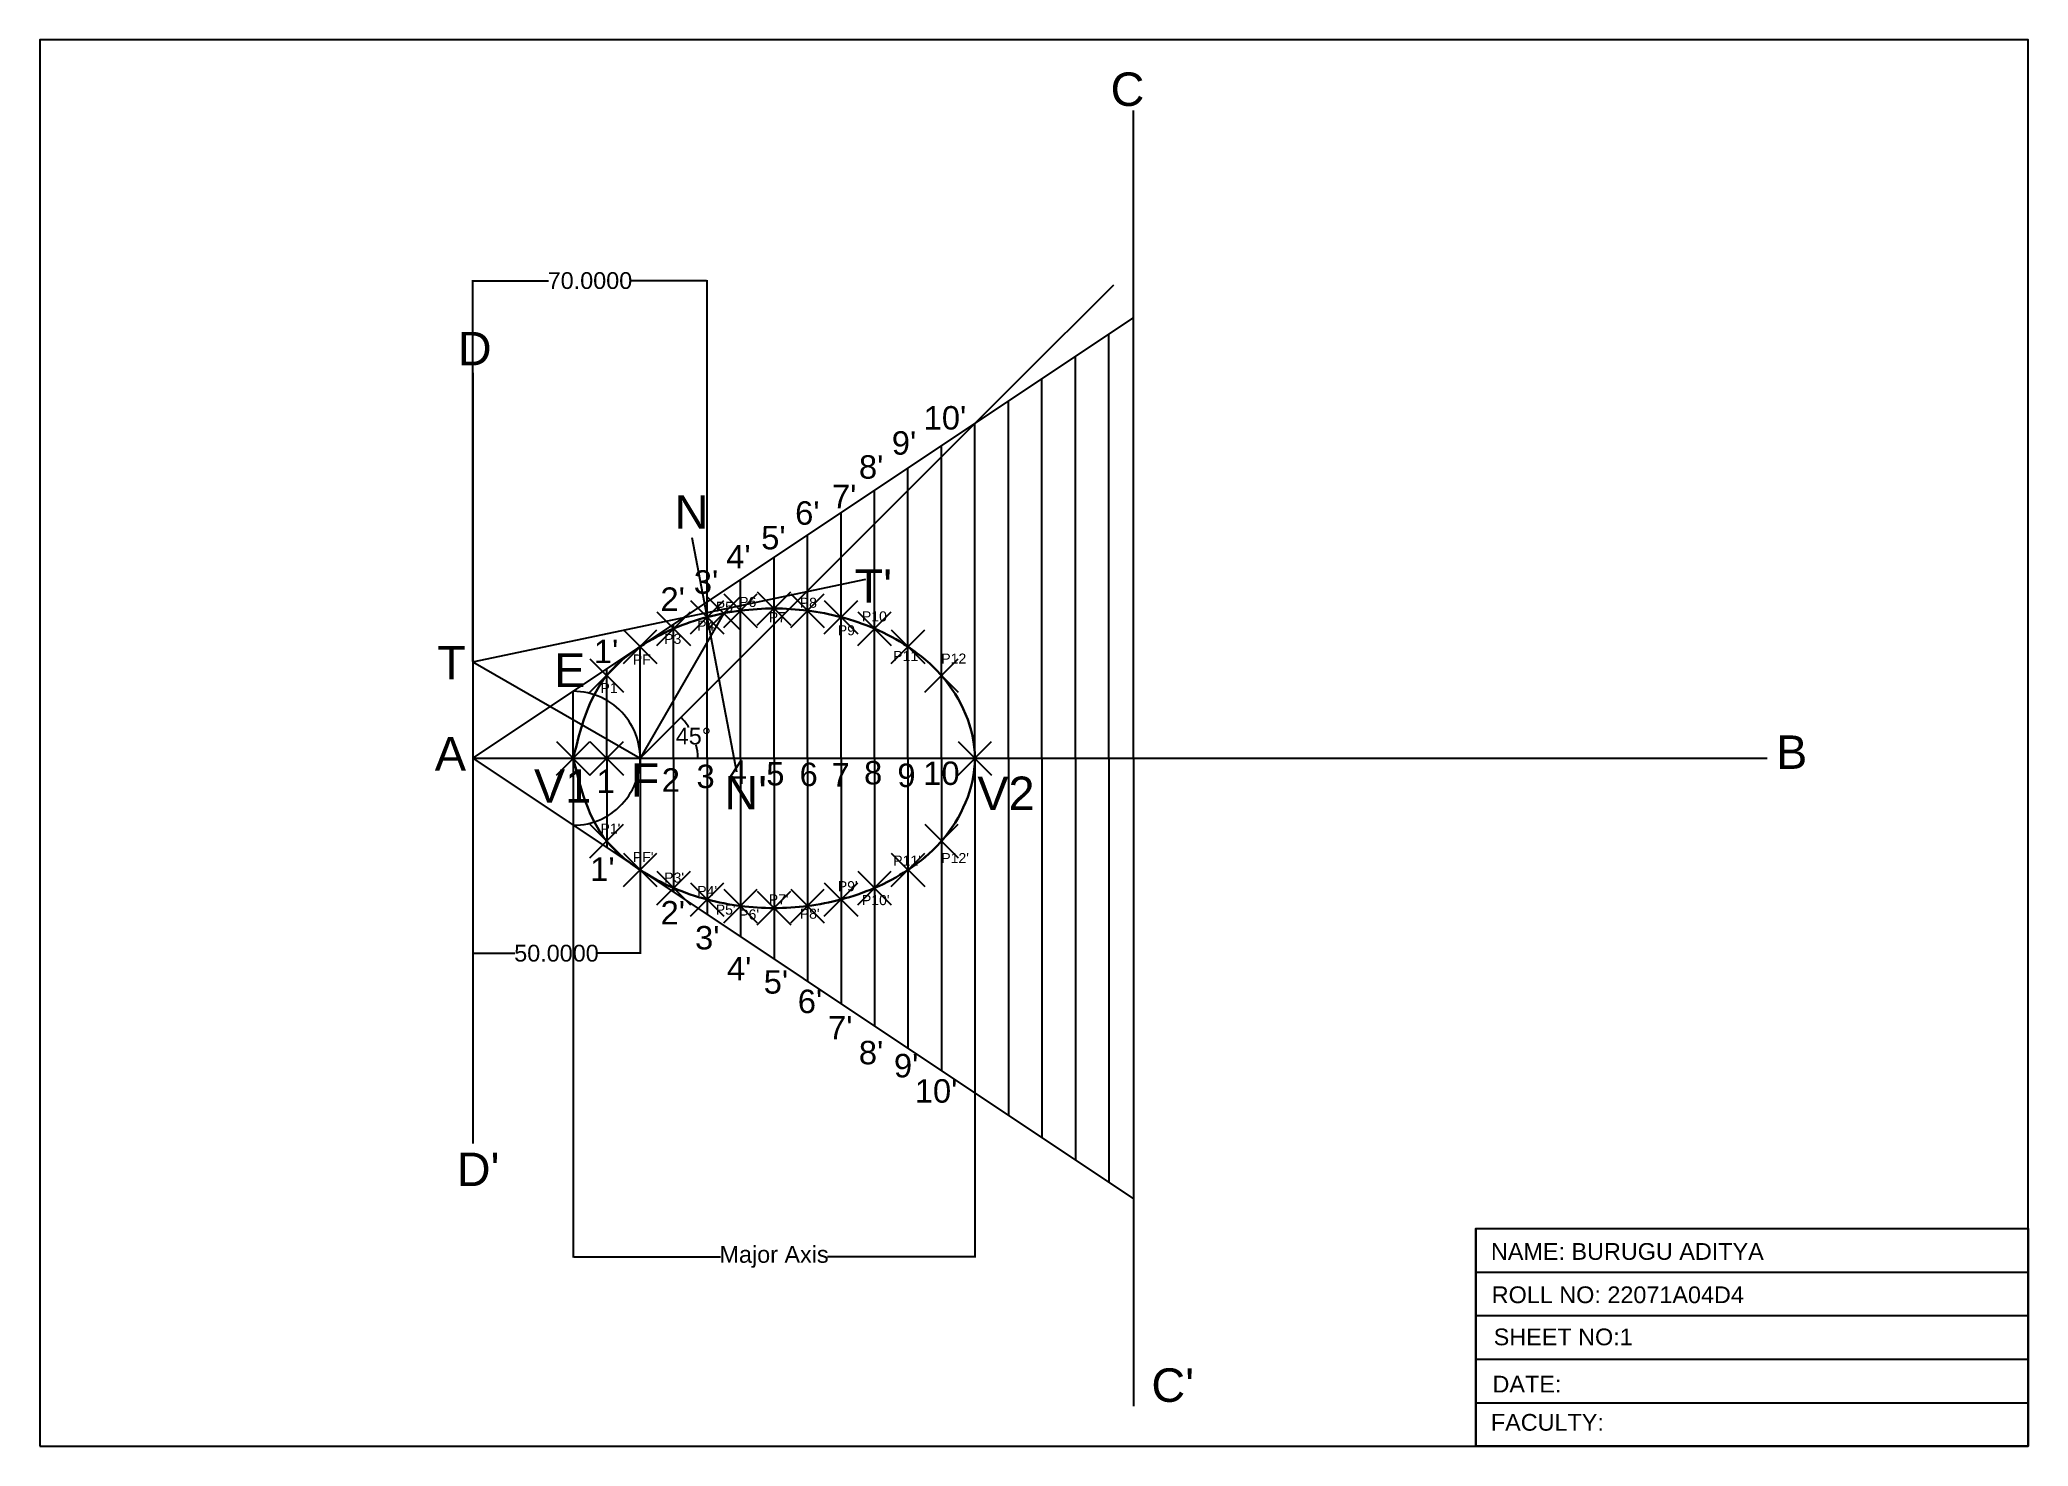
# Model space of a CAD drawing. Header units: millimetres. Extents: x 0 to 594, y 0 to 420.
import ezdxf

# ---------------------------------------------------------------- set-up
doc = ezdxf.new("R2010")
doc.units = ezdxf.units.MM
doc.header["$MEASUREMENT"] = 0
doc.header["$PDMODE"] = 3
doc.header["$PDSIZE"] = 5
doc.styles.get("Standard").update_dxf_attribs({"font": 'arial.ttf'})
doc.dimstyles.get("Standard").update_dxf_attribs({"dimtxt": 5, "dimasz": 0.18, "dimexe": 0.18, "dimexo": 0.0625, "dimgap": 0.09, "dimtad": 0, "dimtih": 1, "dimtoh": 1, "dimdec": 4, "dimzin": 0, "dimdsep": 46, "dimtxsty": 'Standard', "dimcen": 0.09, "dimadec": 0, "dimazin": 0, "dimtfac": 1, "dimtdec": 4, "dimtofl": 0, "dimtmove": 0, "dimatfit": 3, "dimfxl": 1, "dimtolj": 1, "dimtzin": 0, "dimarcsym": 0})

# ---------------------------------------------------------------- blocks, each defined once
blk = doc.blocks.new('*D1')
at = {"color": 0, "lineweight": -2, "transparency": 16777216}
for start, end in [(32.38296, 44.40105), (0.59895, 13.28478)]:
    blk.add_arc((179.35, 205.44), 17.22, start, end, dxfattribs=at)
at = {"color": 0, "transparency": 16777216}
for points in [[(191.63, 217.46), (191.67, 217.5), (191.52, 217.61)], [(196.6, 205.62), (196.54, 205.62), (196.57, 205.44)]]:
    blk.add_solid(points, dxfattribs=at)
at = {"layer": 'Defpoints', "color": 0, "transparency": 16777216}
for p in [(292.49, 318.57), (195.98, 209.89), (129.35, 205.44), (179.35, 205.44), (515.99, 205.44)]:
    blk.add_point(p, dxfattribs=at)
at = {"color": 0, "transparency": 16777216, "insert": (195.26, 212.02), "char_height": 5, "attachment_point": 5}
blk.add_mtext('\\A1;45°', dxfattribs=at)
blk = doc.blocks.new('*D2')
at = {"color": 0, "lineweight": -2, "transparency": 16777216}
for p, q in [((129.35, 234.31), (129.35, 348.24)), ((129.53, 348.06), (151.97, 348.06)), ((199.17, 348.06), (176.73, 348.06)), ((199.35, 247.66), (199.35, 348.24))]:
    blk.add_line(p, q, dxfattribs=at)
at = {"color": 0, "transparency": 16777216}
for points in [[(129.53, 348.09), (129.53, 348.03), (129.35, 348.06)], [(199.17, 348.09), (199.17, 348.03), (199.35, 348.06)]]:
    blk.add_solid(points, dxfattribs=at)
at = {"layer": 'Defpoints', "color": 0, "transparency": 16777216}
for p in [(199.35, 348.06), (199.35, 247.6), (129.35, 234.25)]:
    blk.add_point(p, dxfattribs=at)
at = {"color": 0, "transparency": 16777216, "insert": (164.35, 348.06), "char_height": 5, "attachment_point": 5}
blk.add_mtext('\\A1;70.0000', dxfattribs=at)
blk = doc.blocks.new('*D3')
at = {"color": 0, "lineweight": -2, "transparency": 16777216}
for p, q in [((129.35, 205.37), (129.35, 147.02)), ((179.35, 205.37), (179.35, 147.02)), ((129.53, 147.2), (141.95, 147.2)), ((179.17, 147.2), (166.75, 147.2))]:
    blk.add_line(p, q, dxfattribs=at)
at = {"color": 0, "transparency": 16777216}
for points in [[(129.53, 147.23), (129.53, 147.17), (129.35, 147.2)], [(179.17, 147.23), (179.17, 147.17), (179.35, 147.2)]]:
    blk.add_solid(points, dxfattribs=at)
at = {"layer": 'Defpoints', "color": 0, "transparency": 16777216}
for p in [(129.35, 205.44), (179.35, 205.44), (179.35, 147.2)]:
    blk.add_point(p, dxfattribs=at)
at = {"color": 0, "transparency": 16777216, "insert": (154.35, 147.2), "char_height": 5, "attachment_point": 5}
blk.add_mtext('\\A1;50.0000', dxfattribs=at)
blk = doc.blocks.new('*D4')
at = {"color": 0, "lineweight": -2, "transparency": 16777216}
for p, q in [((159.35, 205.37), (159.35, 56.35)), ((279.35, 205.37), (279.35, 56.35)), ((159.53, 56.53), (203.35, 56.53)), ((279.17, 56.53), (235.35, 56.53))]:
    blk.add_line(p, q, dxfattribs=at)
at = {"color": 0, "transparency": 16777216}
for points in [[(159.53, 56.56), (159.53, 56.5), (159.35, 56.53)], [(279.17, 56.56), (279.17, 56.5), (279.35, 56.53)]]:
    blk.add_solid(points, dxfattribs=at)
at = {"layer": 'Defpoints', "color": 0, "transparency": 16777216}
for p in [(159.35, 205.44), (279.35, 205.44), (279.35, 56.53)]:
    blk.add_point(p, dxfattribs=at)
at = {"color": 0, "transparency": 16777216, "insert": (219.35, 56.53), "char_height": 5, "attachment_point": 5}
blk.add_mtext('\\A1;Major Axis', dxfattribs=at)

msp = doc.modelspace()

# ---------------------------------------------------------------- linework, layer by layer
for p, q in [((326.71169, 205.43524), (326.71169, 398.90736)), ((292.48553, 318.57232), (320.8453, 346.78089)), ((129.34845, 205.43524), (326.71169, 337.01073)), ((319.34845, 205.43524), (319.34845, 332.1019)), ((309.34845, 205.43524), (309.34845, 325.43524)), ((129.34845, 320.49251), (129.34845, 90.37797)), ((179.34845, 205.43524), (292.48553, 318.57232)), ((299.34845, 205.43524), (299.34845, 318.76857)), ((289.34845, 205.43524), (289.34845, 312.1019)), ((279.34845, 205.43524), (279.34845, 305.43524)), ((269.34845, 205.43524), (269.34845, 298.76857)), ((259.34845, 205.43524), (259.34845, 292.1019)), ((249.34845, 205.43524), (249.34845, 285.43524)), ((239.34845, 205.43524), (239.34845, 278.76857)), ((208.18696, 201.25452), (194.83701, 271.25452)), ((229.34845, 205.43524), (229.34845, 272.1019)), ((219.34845, 205.43524), (219.34845, 265.43524)), ((129.34845, 234.24898), (246.79174, 258.88782)), ((209.34845, 205.43524), (209.34845, 258.76857)), ((209.34845, 205.43524), (209.34845, 258.76857)), ((209.34845, 205.43524), (209.34845, 258.76857)), ((199.34845, 205.43524), (199.34845, 252.1019)), ((204.2994, 248.72656), (179.34845, 205.43524)), ((189.34845, 205.43524), (189.34845, 245.43524)), ((189.34845, 205.43524), (189.34845, 245.43524)), ((179.34845, 205.43524), (179.34845, 238.76857)), ((129.34845, 234.24898), (179.34845, 205.43524)), ((169.34845, 205.43524), (169.34845, 232.1019)), ((159.34845, 205.43524), (159.34845, 225.43524)), ((129.34845, 205.43524), (515.98891, 205.43524)), ((129.34845, 205.43524), (326.71169, 73.85974)), ((159.34845, 205.43524), (159.34845, 185.43524)), ((169.34845, 205.43524), (169.34845, 178.76857)), ((179.34845, 205.43524), (179.34845, 172.1019)), ((189.34845, 205.43524), (189.34845, 165.43524)), ((189.34845, 205.43524), (189.34845, 165.43524)), ((199.34845, 205.43524), (199.34845, 158.76857)), ((209.34845, 205.43524), (209.34845, 152.1019)), ((209.34845, 205.43524), (209.34845, 152.1019)), ((209.34845, 205.43524), (209.34845, 152.1019)), ((219.34845, 205.43524), (219.34845, 145.43524)), ((229.34845, 205.43524), (229.34845, 138.76857)), ((239.34845, 205.43524), (239.34845, 132.1019)), ((249.34845, 205.43524), (249.34845, 125.43524)), ((259.34845, 205.43524), (259.34845, 118.76857)), ((269.34845, 205.43524), (269.34845, 112.1019)), ((279.34845, 205.43524), (279.34845, 105.43524)), ((289.34845, 205.43524), (289.34845, 98.76857)), ((299.34845, 205.43524), (299.34845, 92.1019)), ((309.34845, 205.43524), (309.34845, 85.43524)), ((319.34845, 205.43524), (319.34845, 78.76857)), ((326.71169, 205.43524), (326.71169, 11.96311)), ((429, 65), (429, 0)), ((429, 52), (594, 52)), ((429, 39), (594, 39)), ((429, 26), (594, 26)), ((429, 13), (594, 13))]:
    msp.add_line(p, q)
for points in [[(0, 0), (594, 0), (594, 420), (0, 420)], [(594, 0), (429, 0), (429, 65), (594, 65)]]:
    msp.add_lwpolyline(points, close=True)
for start, end in [(350.54011519, 90), (270, 9.45988481)]:
    msp.add_arc((159.34845, 205.43524), 20, start, end)
at = {"lineweight": 30}
msp.add_spline([(159.34845, 205.43524), (169.34845, 230.15632), (179.34845, 238.76857), (189.34845, 244.16507), (199.34845, 247.59894), (209.34845, 249.53109), (219.34845, 250.1566), (229.34845, 249.53109), (239.34845, 247.59894), (249.34845, 244.16507), (259.34845, 238.76857), (269.34845, 230.1559), (279.34845, 205.43524), (269.34845, 180.71458), (259.34845, 172.1019), (249.34845, 166.7054), (239.34845, 163.27153), (229.34845, 161.33938), (219.34845, 160.71388), (209.34845, 161.33938), (199.34845, 163.27153), (189.34845, 166.7054), (179.34845, 172.1019), (169.34845, 180.71416), (159.34845, 205.43524)], degree=3, dxfattribs=at)
for p in [(199.34845, 247.59894), (204.2994, 248.72656), (209.34845, 249.53109), (219.34845, 250.1566), (229.34845, 249.53109), (239.34845, 247.59894), (179.34845, 238.76857), (189.34845, 244.16507), (249.34845, 244.16507), (259.34845, 238.76857), (169.34845, 230.15632), (269.34845, 230.1559), (159.34845, 205.43524), (159.34845, 205.43524), (169.34845, 205.43524), (169.34845, 205.43524), (279.34845, 205.43524), (169.34845, 180.71416), (269.34845, 180.71458), (179.34845, 172.1019), (259.34845, 172.1019), (189.34845, 166.7054), (199.34845, 163.27153), (209.34845, 161.33938), (229.34845, 161.33938), (239.34845, 163.27153), (249.34845, 166.7054), (219.34845, 160.71388)]:
    msp.add_point(p)

# ---------------------------------------------------------------- texts
for s, height, p in [('C', 10, (319.86914, 400.23876)), ('D', 10, (124.88915, 322.7774)), ("10'", 7, (264.02664, 303.60959)), ("9'", 7, (254.52268, 296.10295)), ("8'", 7, (244.70014, 288.94269)), ("7'", 7, (236.6432, 280.11865)), ('N', 10, (189.6418, 273.97632)), ("6'", 7, (225.64343, 275.19376)), ("5'", 7, (215.50142, 267.83174)), ("4'", 7, (205.05643, 262.11701)), ("3'", 7, (195.38124, 254.57346)), ("T'", 10, (243.41159, 251.89653)), ("2'", 7, (185.4127, 249.46081)), ('P5', 3, (201.9333, 249.17454)), ('P6', 3, (208.93993, 250.60884)), ('P8', 3, (227.0263, 250.38593)), ('P4', 3, (196.40817, 243.57005)), ('P7', 3, (217.76799, 246.07893)), ('P9', 3, (238.40143, 242.16384)), ('P10', 3, (245.59925, 246.31719)), ('T', 10, (118.71533, 229.01046)), ("1'", 7, (165.5167, 233.84283)), ('P3', 3, (186.52923, 239.60889)), ('E', 10, (153.68053, 226.74736)), ('PF', 3, (177.17558, 233.43144)), ('P11', 3, (254.95232, 234.47525)), ('P12', 3, (269.30802, 233.71389)), ('P1', 3, (167.50069, 224.90946)), ('A', 10, (118.01181, 201.78708)), ('B', 10, (518.69169, 202.26086)), ('V1', 10, (147.6237, 192.15814)), ('1', 7, (166.3441, 195.08649)), ('F', 10, (176.53665, 193.97501)), ('2', 7, (185.81104, 195.45087)), ('3', 7, (196.17292, 196.53364)), ('4', 7, (205.77852, 197.77922)), ('5', 7, (217.01548, 197.32579)), ('6', 7, (226.96053, 197.12741)), ('7', 7, (236.51664, 196.99126)), ('8', 7, (246.22886, 197.61444)), ('9', 7, (256.17903, 196.86284)), ('10', 7, (263.90835, 197.4656)), ("N'", 10, (204.50336, 190.15829)), ('V2', 10, (280.07554, 189.97395)), ("P1'", 3, (167.50069, 182.94874)), ("1'", 7, (164.42896, 168.82828)), ("PF'", 3, (177.17558, 174.43903)), ("P11'", 3, (254.95232, 173.38294)), ("P12'", 3, (269.30802, 174.1443)), ("P3'", 3, (186.52923, 168.30251)), ("P4'", 3, (196.40817, 164.30042)), ("P9'", 3, (238.40143, 165.74551)), ("2'", 7, (185.45583, 155.80796)), ("P5'", 3, (201.9333, 158.74709)), ("P7'", 3, (217.76799, 161.79154)), ("P8'", 3, (227.0263, 157.52343)), ("P10'", 3, (245.59925, 161.59217)), ("3'", 7, (195.74837, 148.35281)), ("P6'", 3, (208.93993, 157.30052)), ("4'", 7, (205.27088, 139.13511)), ("5'", 7, (216.25567, 135.15968)), ("6'", 7, (226.43421, 129.3408)), ("7'", 7, (235.47328, 121.47888)), ("8'", 7, (244.67501, 114.05439)), ("9'", 7, (255.15352, 110.14895)), ("10'", 7, (261.37881, 102.59136)), ("D'", 10, (124.57883, 77.68298)), ('NAME: BURUGU ADITYA', 5, (433.50096, 55.6592)), ('ROLL NO: 22071A04D4', 5, (433.73415, 42.72621)), ('SHEET NO:1', 5, (434.3171, 30.14276)), ("C'", 10, (332.07047, 13.24724)), ('DATE:', 5, (433.96732, 16.04464)), ('FACULTY:', 5, (433.48339, 4.63439))]:
    msp.add_text(s, height=height).set_placement(p)

# ---------------------------------------------------------------- dimensions: what is measured, and where the dimension line sits
for base, p1, p2, picture, middle in [((199.34845, 348.06221), (129.34845, 234.24898), (199.34845, 247.59894), '*D2', (164.34845, 348.06221)), ((179.34845, 147.20066), (129.34845, 205.43524), (179.34845, 205.43524), '*D3', (154.34845, 147.20066))]:
    dim = msp.add_linear_dim(base=base, p1=p1, p2=p2, dimstyle='Standard')
    dim.commit()
    dim.dimension.update_dxf_attribs({"geometry": picture, "text_midpoint": middle})
dim = msp.add_angular_dim_2l(base=(195.98061, 209.89181), line1=((179.34845, 205.43524), (292.48553, 318.57232)), line2=((129.34845, 205.43524), (515.98891, 205.43524)), dimstyle='Standard')
dim.commit()
dim.dimension.update_dxf_attribs({"geometry": '*D1', "text_midpoint": (195.25662, 212.02462)})
dim = msp.add_linear_dim(base=(279.34845, 56.52563), p1=(159.34845, 205.43524), p2=(279.34845, 205.43524), text='Major Axis', dimstyle='Standard')
dim.commit()
dim.dimension.update_dxf_attribs({"geometry": '*D4', "text_midpoint": (219.34845, 56.52563)})

doc.saveas('drawing.dxf')
